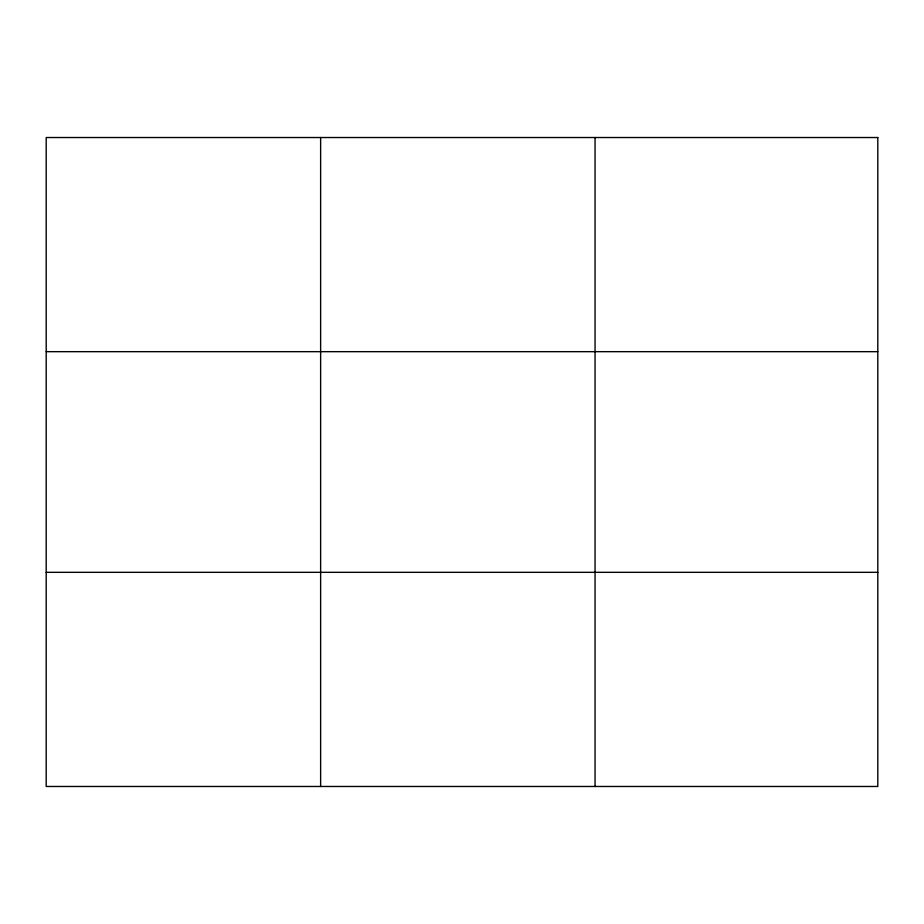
<?xml version="1.0" encoding="UTF-8"?>
<svg xmlns="http://www.w3.org/2000/svg" width="924" height="924" viewBox="0 0 924 924"><rect width="100%" height="100%" fill="white"/><g stroke="black" fill="none" stroke-linecap="round" stroke-linejoin="round"><path stroke-width="1.39" d="M320.628 786.474L320.628 137.526M595.056 786.474L595.056 137.526M46.2 351.674L877.8 351.674M46.2 572.326L877.8 572.326M877.8 137.526L877.8 786.474L46.2 786.474L46.2 137.526L877.8 137.526"/></g></svg>
